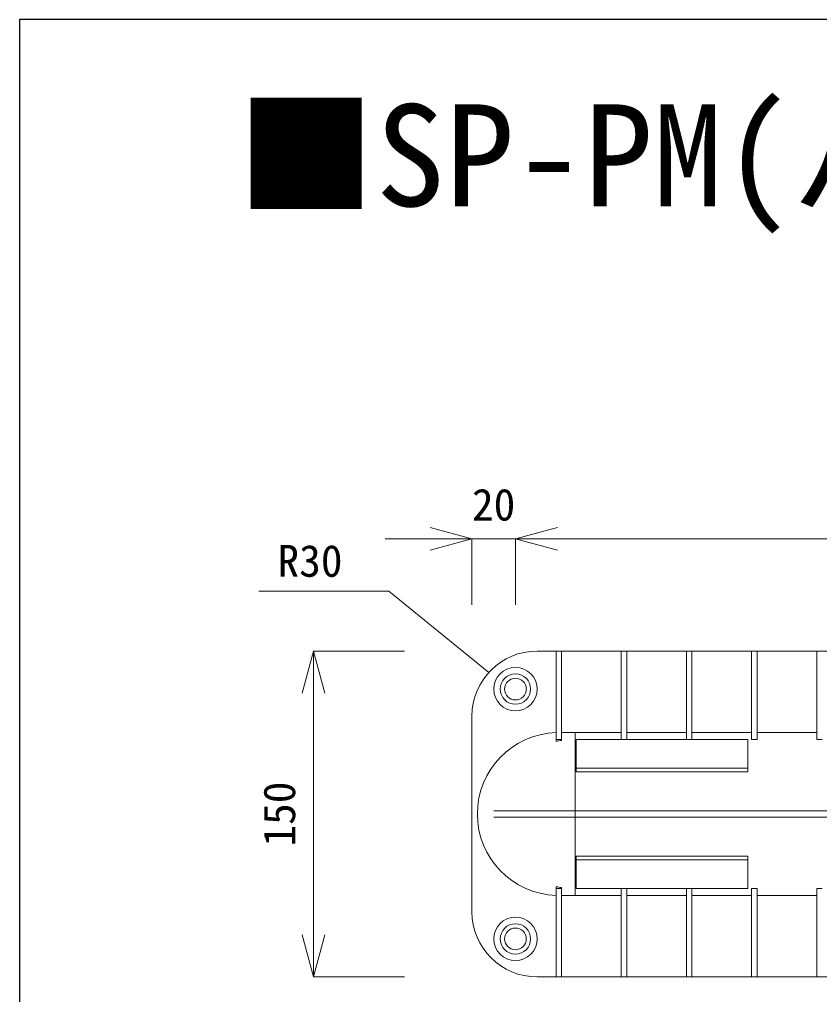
# Model space of a CAD drawing. Units: millimetres, scale not verified. Extents: x -1224 to 1080, y -808 to 808.
# Drawn here: x -1224 to -855.7, y 359.6 to 808.3 of the extents above; entities that cross this region are included whole.
import ezdxf
from ezdxf.enums import TextEntityAlignment as Align

# ---------------------------------------------------------------- set-up
doc = ezdxf.new("R2010")
doc.units = ezdxf.units.MM
doc.header["$LTSCALE"] = 8
doc.layers.add('0-0', color=7, linetype='Continuous')
doc.layers.add('0-2', color=7, linetype='Continuous', lineweight=18)
doc.layers.add('0-F', color=7, linetype='Continuous', lineweight=18)
doc.styles.add('ＭＳ ゴシック', font='')
doc.styles.get('ＭＳ ゴシック').set_extended_font_data('MS Gothic')

msp = doc.modelspace()

# ---------------------------------------------------------------- linework, layer by layer
at = {"layer": '0-0'}
msp.add_lwpolyline([(-1223.981, -807.668), (1080.019, -807.668), (1080.019, 808.332), (-1223.981, 808.332)], close=True, dxfattribs=at)
at = {"layer": '0-2'}
for p, q in [((-1089.988, 545.287), (-1113.766, 545.287)), ((-976.91, 517.668), (-985.66, 517.668)), ((-976.91, 476.141), (-976.91, 517.668)), ((-974.41, 476.516), (-974.41, 517.668)), ((-946.91, 476.894), (-946.91, 517.668)), ((-944.41, 476.894), (-944.41, 517.668)), ((-916.91, 476.894), (-916.91, 517.668)), ((-914.41, 476.894), (-914.41, 517.668)), ((-886.91, 476.894), (-886.91, 517.668)), ((-884.41, 476.894), (-884.41, 517.668)), ((-856.91, 476.894), (-856.91, 517.668)), ((-1015.66, 487.668), (-1015.66, 397.668)), ((-968.16, 480.168), (-974.41, 480.168)), ((-946.91, 480.168), (-974.41, 480.168)), ((-968.16, 405.168), (-968.16, 480.168)), ((-916.91, 480.168), (-944.41, 480.168)), ((-886.91, 480.168), (-914.41, 480.168)), ((-856.91, 480.168), (-884.41, 480.168)), ((-976.91, 476.894), (-974.41, 476.894)), ((-967.66, 462.035), (-967.66, 476.894)), ((-888.66, 476.894), (-967.66, 476.894)), ((-888.66, 462.035), (-888.66, 476.894)), ((-884.41, 476.894), (-886.91, 476.894)), ((-854.41, 476.894), (-856.91, 476.894)), ((-967.66, 463.813), (-888.66, 463.813)), ((-888.66, 462.035), (-967.66, 462.035)), ((-1005.66, 444.168), (-525.66, 444.168)), ((-1005.66, 441.168), (-525.66, 441.168)), ((-967.66, 423.301), (-967.66, 408.442)), ((-888.66, 423.301), (-967.66, 423.301)), ((-888.66, 423.301), (-888.66, 408.442)), ((-967.66, 421.524), (-888.66, 421.524)), ((-976.91, 409.196), (-976.91, 367.668)), ((-976.91, 408.442), (-974.41, 408.442)), ((-974.41, 408.821), (-974.41, 367.668)), ((-888.66, 408.442), (-967.66, 408.442)), ((-946.91, 408.442), (-946.91, 367.668)), ((-944.41, 408.442), (-944.41, 367.668)), ((-916.91, 408.442), (-916.91, 367.668)), ((-914.41, 408.442), (-914.41, 367.668)), ((-886.91, 408.442), (-886.91, 367.668)), ((-884.41, 408.442), (-886.91, 408.442)), ((-884.41, 408.442), (-884.41, 367.668)), ((-856.91, 408.442), (-856.91, 367.668)), ((-854.41, 408.442), (-856.91, 408.442)), ((-946.91, 405.168), (-974.41, 405.168)), ((-916.91, 405.168), (-944.41, 405.168)), ((-886.91, 405.168), (-914.41, 405.168)), ((-856.91, 405.168), (-884.41, 405.168)), ((-985.66, 367.668), (-545.66, 367.668))]:
    msp.add_line(p, q, dxfattribs=at)
for points in [[(-1089.988, 545.287), (-1054.012, 545.287), (-1007.849, 507.858)], [(-976.91, 517.668), (-766.91, 517.668), (-545.66, 517.668)]]:
    msp.add_lwpolyline(points, dxfattribs=at)
for centre, radius in [((-995.66, 500.168), 10), ((-995.66, 500.168), 7), ((-995.66, 500.168), 5), ((-995.66, 385.168), 10), ((-995.66, 385.168), 7), ((-995.66, 385.168), 5)]:
    msp.add_circle(centre, radius, dxfattribs=at)
for centre, radius, start, end in [((-985.66, 487.668), 30, 90, 180), ((-975.66, 442.668), 37.5, 91.91021, 268.08979), ((-968.586, 429.115), 47.757, 97.00467, 100.03785), ((-968.586, 456.221), 47.757, 259.96215, 262.99533), ((-985.66, 397.668), 30, 180, 270)]:
    msp.add_arc(centre, radius, start, end, dxfattribs=at)
at = {"layer": '0-F'}
for p, q in [((-1015.66, 569.346), (-1034.978, 574.522)), ((-995.66, 569.346), (-976.341, 574.522)), ((-995.66, 569.346), (-976.341, 574.522)), ((-1015.66, 569.346), (-1055.66, 569.346)), ((-1015.66, 569.346), (-1034.978, 564.169)), ((-1015.66, 569.346), (-995.66, 569.346)), ((-1015.66, 569.346), (-1015.66, 538.963)), ((-995.66, 569.346), (-955.66, 569.346)), ((-995.66, 569.346), (-976.341, 564.169)), ((-995.66, 569.346), (-995.66, 538.963)), ((-995.66, 569.346), (-535.66, 569.346)), ((-995.66, 569.346), (-976.341, 564.169)), ((-1088.653, 517.668), (-1093.829, 498.35)), ((-1088.653, 517.668), (-1088.653, 367.668)), ((-1088.653, 517.668), (-1083.476, 498.35)), ((-1088.653, 517.668), (-1046.653, 517.668)), ((-1088.653, 367.668), (-1093.829, 386.987)), ((-1088.653, 367.668), (-1083.476, 386.987)), ((-1088.653, 367.668), (-1046.653, 367.668))]:
    msp.add_line(p, q, dxfattribs=at)

# ---------------------------------------------------------------- texts
at = {"layer": '0-0', "style": 'ＭＳ ゴシック'}
msp.add_text('■SP-PM(パーキングポイントマーカー)', height=46.92, dxfattribs=at).set_placement((-1123.982, 708.329), align=Align.BOTTOM_LEFT)
at = {"layer": '0-F', "color": 4, "style": 'ＭＳ ゴシック'}
for s, p in [('20', (-1015.66, 573.346)), ('R30', (-1105.185, 547.452))]:
    msp.add_text(s, height=14.66, dxfattribs=at).set_placement(p, align=Align.BOTTOM_LEFT)
msp.add_text('150', height=14.66, rotation=90, dxfattribs=at).set_placement((-1092.653, 427.668), align=Align.BOTTOM_LEFT)

doc.saveas('drawing.dxf')
